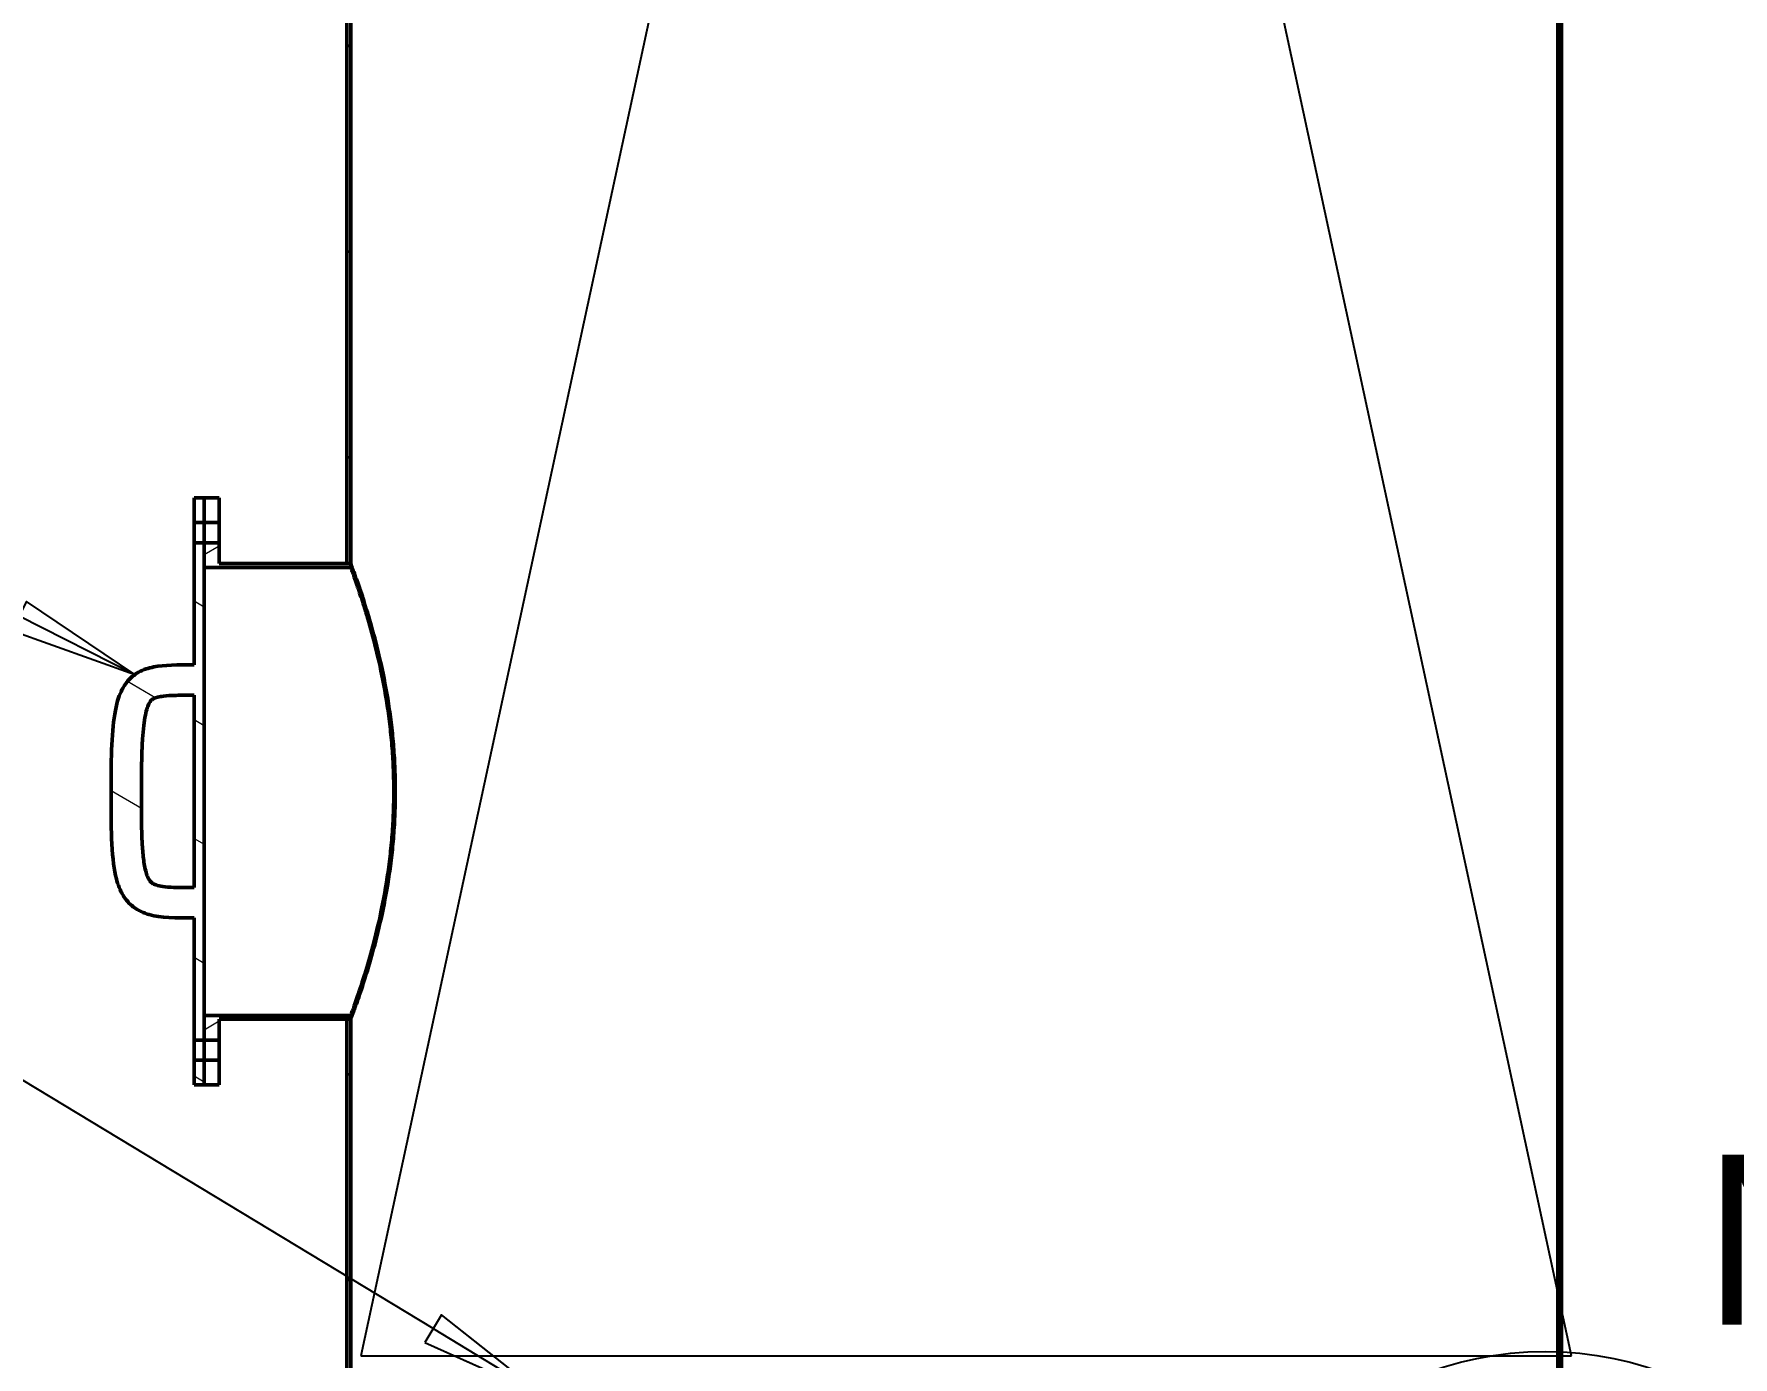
# Model space of a CAD drawing. Header units: millimetres. Extents: x 0 to 19008, y 0 to 13560.
# Drawn here: x 2721 to 4400, y 4161 to 5468 of the extents above; entities that cross this region are included whole.
import ezdxf

# ---------------------------------------------------------------- set-up
doc = ezdxf.new("R2010")
doc.units = ezdxf.units.MM
doc.header["$LTSCALE"] = 32
for name, color, linetype, lineweight in [('剖面线 (ISO)', 7, 'Continuous', 18), ('可见 (ISO)', 7, 'Continuous', 50), ('尺寸 (ISO)', 7, 'Continuous', 25), ('局部视图边界 (ISO)', 7, 'Continuous', 25), ('符号 (ISO)', 7, 'Continuous', 25), ('草图几何图元 (ISO)', 7, 'Continuous', 25)]:
    doc.layers.add(name, color=color, linetype=linetype, lineweight=lineweight)
doc.styles.add('标签文本 (ISO)', font='TAHOMA.TTF')
doc.styles.add('注释文本 (ISO)', font='TAHOMA.TTF')
doc.dimstyles.new('默认 (GB)', dxfattribs={"dimscale": 32, "dimtxt": 3.5, "dimasz": 4, "dimexe": 5, "dimexo": 0, "dimgap": 0.75, "dimtad": 1, "dimrnd": 1e-08, "dimdsep": 46, "dimtxsty": '注释文本 (ISO)', "dimblk": 'Filled-1', "dimcen": 0.09, "dimdle": 10, "dimclrd": 256, "dimclre": 256, "dimclrt": 256, "dimaunit": 1, "dimadec": 3, "dimazin": 2, "dimtfac": 1, "dimtmove": 0, "dimatfit": 3, "dimldrblk": 'Filled-1', "dimfxl": 1, "dimtolj": 1, "dimtzin": 0, "dimlwd": -1, "dimlwe": -1, "dimarcsym": 0})

# ---------------------------------------------------------------- blocks, each defined once
blk = doc.blocks.new('引出序号3')
at = {"layer": '符号 (ISO)'}
for p, q in [((67.513, 127.32), (57.013, 127.32)), ((86.321, 120.417), (67.513, 127.32)), ((86.493, 120.887), (86.149, 119.948)), ((90.076, 119.039), (86.493, 120.887)), ((86.321, 120.417), (90.076, 119.039)), ((86.149, 119.948), (90.076, 119.039))]:
    blk.add_line(p, q, dxfattribs=at)
at = {"layer": '符号 (ISO)', "flags": 128}
blk.add_lwpolyline([(86.149, 119.948), (90.076, 119.039), (86.493, 120.887), (86.149, 119.948)], dxfattribs=at)
at = {"layer": '符号 (ISO)'}
blk.add_solid([(86.149, 119.948), (90.076, 119.039), (86.493, 120.887), (86.149, 119.948)], dxfattribs=at)
at = {"layer": '符号 (ISO)', "insert": (62.263, 131.832), "char_height": 3.5, "attachment_point": 5, "style": '注释文本 (ISO)'}
blk.add_mtext('9', dxfattribs=at)
blk = doc.blocks.new('引出序号5')
at = {"layer": '符号 (ISO)'}
for p, q in [((62.845, 151.767), (52.345, 151.767)), ((97.363, 130.892), (62.845, 151.767)), ((97.621, 131.319), (97.104, 130.464)), ((100.785, 128.822), (97.621, 131.319)), ((97.363, 130.892), (100.785, 128.822)), ((97.104, 130.464), (100.785, 128.822))]:
    blk.add_line(p, q, dxfattribs=at)
at = {"layer": '符号 (ISO)', "flags": 128}
blk.add_lwpolyline([(97.104, 130.464), (100.785, 128.822), (97.621, 131.319), (97.104, 130.464)], dxfattribs=at)
at = {"layer": '符号 (ISO)'}
blk.add_solid([(97.104, 130.464), (100.785, 128.822), (97.621, 131.319), (97.104, 130.464)], dxfattribs=at)
at = {"layer": '符号 (ISO)', "insert": (57.595, 156.142), "char_height": 3.5, "attachment_point": 5, "style": '注释文本 (ISO)'}
blk.add_mtext('7', dxfattribs=at)
blk = doc.blocks.new('引出序号6')
at = {"layer": '符号 (ISO)'}
for p, q in [((64.112, 163.28), (53.612, 163.28)), ((84.588, 152.893), (64.112, 163.28)), ((84.814, 153.339), (84.361, 152.447)), ((88.155, 151.083), (84.814, 153.339)), ((84.588, 152.893), (88.155, 151.083)), ((84.361, 152.447), (88.155, 151.083))]:
    blk.add_line(p, q, dxfattribs=at)
at = {"layer": '符号 (ISO)', "flags": 128}
blk.add_lwpolyline([(84.361, 152.447), (88.155, 151.083), (84.814, 153.339), (84.361, 152.447)], dxfattribs=at)
at = {"layer": '符号 (ISO)'}
blk.add_solid([(84.361, 152.447), (88.155, 151.083), (84.814, 153.339), (84.361, 152.447)], dxfattribs=at)
at = {"layer": '符号 (ISO)', "insert": (58.862, 167.793), "char_height": 3.5, "attachment_point": 5, "style": '注释文本 (ISO)'}
blk.add_mtext('9', dxfattribs=at)
blk = doc.blocks.new('_DotSmall')
at = {"color": 0, "linetype": 'ByBlock', "const_width": 0.5}
blk.add_lwpolyline([(-0.0625, 0, 1), (0.0625, 0, 1)], format="xyb", close=True, dxfattribs=at)
blk = doc.blocks.new('*D42')
at = {"layer": 'Defpoints', "color": 0, "transparency": 16777216}
for p in [(4226.8, 10119.3), (5046.9, 10119.3), (4226.8, 4119.3)]:
    blk.add_point(p, dxfattribs=at)
at = {"layer": '尺寸 (ISO)', "transparency": 16777216}
for p, q in [((4226.8, 10119.3), (5206.9, 10119.3)), ((5046.9, 4119.3), (5046.9, 10119.3)), ((4226.8, 4119.3), (5206.9, 4119.3))]:
    blk.add_line(p, q, dxfattribs=at)
at = {"layer": '尺寸 (ISO)', "transparency": 16777216, "xscale": 128, "yscale": 128, "zscale": 128}
for p, rotation in [((5046.9, 10119.3), 90), ((5046.9, 4119.3), 270)]:
    blk.add_blockref('_DotSmall', p, dxfattribs=dict(at, rotation=rotation))
at = {"layer": '尺寸 (ISO)', "transparency": 16777216, "insert": (4906.3, 6957.7), "char_height": 112, "attachment_point": 1, "rotation": 90, "style": '注释文本 (ISO)'}
blk.add_mtext('\\A1;6000', dxfattribs=at)
blk = doc.blocks.new('Filled-1')
at = {"color": 0}
for p, q in [((0, 0), (-1, 0.125)), ((-1, 0.125), (-1, -0.125)), ((-1, 0), (0, 0)), ((-1, -0.125), (0, 0))]:
    blk.add_line(p, q, dxfattribs=at)
at = {"color": 0, "flags": 128}
blk.add_lwpolyline([(-1, -0.125), (0, 0), (-1, 0.125), (-1, -0.125)], dxfattribs=at)
at = {"color": 0}
blk.add_solid([(-1, -0.125), (0, 0), (-1, 0.125), (-1, -0.125)], dxfattribs=at)
blk = doc.blocks.new('*D46')
at = {"layer": 'Defpoints', "color": 0, "transparency": 16777216}
for p in [(3630.5, 12619.3), (4180.5, 873), (5394.1, 873)]:
    blk.add_point(p, dxfattribs=at)
at = {"layer": '尺寸 (ISO)', "transparency": 16777216}
for p, q in [((3630.5, 12619.3), (5554.1, 12619.3)), ((5394.1, 12491.3), (5394.1, 1001)), ((4180.5, 873), (5554.1, 873))]:
    blk.add_line(p, q, dxfattribs=at)
at = {"layer": '尺寸 (ISO)', "transparency": 16777216, "xscale": 128, "yscale": 128, "zscale": 128}
for p, rotation in [((5394.1, 12619.3), 90), ((5394.1, 873), 270)]:
    blk.add_blockref('Filled-1', p, dxfattribs=dict(at, rotation=rotation))
at = {"layer": '尺寸 (ISO)', "transparency": 16777216, "insert": (5253.5, 6547.5), "char_height": 112, "attachment_point": 1, "rotation": 90, "style": '注释文本 (ISO)'}
blk.add_mtext('\\A1;11750', dxfattribs=at)
blk = doc.blocks.new('二维局部视图3')
at = {"layer": '局部视图边界 (ISO)'}
blk.add_circle((131.702, 119.706), 10.482, dxfattribs=at)
at = {"layer": '局部视图边界 (ISO)', "insert": (136.566, 131.014), "char_height": 5.25, "attachment_point": 7, "style": '标签文本 (ISO)'}
blk.add_mtext('N', dxfattribs=at)

msp = doc.modelspace()

# ---------------------------------------------------------------- hatches: boundary and pattern name
at = {"layer": '剖面线 (ISO)'}
h = msp.add_hatch(dxfattribs=at)
h.set_pattern_fill('ANSI31', color=256, scale=812.8, angle=14.9999778, style=0)
h.set_pattern_definition([(60, (0, 0), (-87.9882, 50.8), [])])
h.paths.add_polyline_path([(3034.2394, 3294.2543), (3030.5394, 3294.2543), (3030.5394, 2219.2543), (3034.2394, 2219.2543)])
h.paths.add_polyline_path([(4230.5394, 3594.2543), (4226.8394, 3594.2543), (4226.8394, 2219.2543), (4230.5394, 2219.2543)])
h.paths.add_polyline_path([(3110.5394, 4119.2543), (3110.5394, 4129.2543), (3055.5394, 4129.2543), (3034.2394, 4129.2543), (3034.2394, 4494.2543), (3030.5394, 4494.2543), (3030.5394, 3744.2543), (3034.2394, 3744.2543), (3034.2394, 4119.2543)])
h.paths.add_polyline_path([(3110.5394, 11919.2543), (3110.5394, 11929.2543), (3055.5394, 11929.2543), (3034.2394, 11929.2543), (3034.2394, 12119.2543), (3030.5394, 12119.2543), (3030.5394, 10734.2543), (3034.2394, 10734.2543), (3034.2394, 11919.2543)])
h.paths.add_polyline_path([(4150.5394, 11929.2543), (4150.5394, 11919.2543), (4226.8394, 11919.2543), (4226.8394, 11142.9543), (4226.8394, 11142.7543), (4230.5394, 11142.7543), (4230.5394, 11142.9543), (4230.5394, 12119.2543), (4226.8394, 12119.2543), (4226.8394, 11929.2543), (4205.5394, 11929.2543)])
h.paths.add_polyline_path([(3034.2394, 10109.2543), (3110.5394, 10109.2543), (3110.5394, 10119.2543), (3055.5394, 10119.2543), (3034.2394, 10119.2543), (3034.2394, 10284.2543), (3030.5394, 10284.2543), (3030.5394, 4944.2543), (3034.2394, 4944.2543)])
h.paths.add_polyline_path([(4150.5394, 10109.2543), (4226.8394, 10109.2543), (4226.8394, 4129.2543), (4205.5394, 4129.2543), (4150.5394, 4129.2543), (4150.5394, 4119.2543), (4226.8394, 4119.2543), (4226.8394, 4044.2543), (4230.5394, 4044.2543), (4230.5394, 11095.5543), (4230.5394, 11095.7543), (4226.8394, 11095.7543), (4226.8394, 11095.5543), (4226.8394, 10119.2543), (4205.5394, 10119.2543), (4150.5394, 10119.2543)])
h = msp.add_hatch(dxfattribs=at)
h.set_pattern_fill('ANSI31', color=256, scale=812.8, angle=105.0002455, style=0)
h.set_pattern_definition([(150.0002, (0, 0), (-50.7996, -87.9884), [])])
edge = h.paths.add_edge_path()
edge.add_line((2889.4286, 4964.9043), (2879.4286, 4964.9043))
edge.add_line((2879.4286, 4964.9043), (2879.4286, 4844.2543))
edge.add_spline(control_points=[(2879.4286, 4844.2543), (2862.8414, 4844.2543), (2850.2445, 4844.2543), (2834.4677, 4841.2057), (2829.38, 4839.6034), (2820.0855, 4834.4615), (2816.1807, 4831.1495), (2809.2979, 4822.4395), (2806.7562, 4817.1784), (2799.8884, 4796.8157), (2798.0085, 4774.4281), (2797.464, 4733.4908), (2797.4956, 4713.2396), (2797.4963, 4696.4713), (2797.5061, 4680.8959), (2798.9858, 4652.5214), (2800.4434, 4641.6017), (2804.2208, 4627.2211), (2806.3164, 4621.5938), (2812.0698, 4612.1417), (2815.3667, 4608.3436), (2824.4213, 4601.3241), (2829.8573, 4599.0188), (2846.7777, 4594.2543), (2860.8982, 4594.2543), (2879.4286, 4594.2543)], knot_values=[-23.197416183, -23.197416183, -23.197416183, -23.197416183, -22.26422407, -22.26422407, -21.793559629, -21.793559629, -21.335140645, -21.335140645, -20.821914345, -20.821914345, -19.453796216, -19.453796216, -18.968722846, -18.968722846, -15.776498829, -15.776498829, -12.300362246, -12.300362246, -10.000973708, -10.000973708, -8.01742333, -8.01742333, -5.559145343, -5.559145343, 0, 0, 0, 0], degree=3, periodic=0)
edge.add_line((2879.4286, 4594.2543), (2879.4286, 4473.6043))
edge.add_line((2879.4286, 4473.6043), (2889.4286, 4473.6043))
edge.add_line((2889.4286, 4473.6043), (2889.4286, 4497.9543))
edge.add_line((2889.4286, 4497.9543), (2889.4286, 4940.5543))
edge.add_line((2889.4286, 4940.5543), (2889.4286, 4964.9043))
edge = h.paths.add_edge_path(flags=0)
edge.add_spline(control_points=[(2879.4286, 4624.2543), (2873.1147, 4624.2543), (2867.5822, 4624.2584), (2862.7894, 4624.3726), (2858.1539, 4624.483), (2854.2118, 4624.6986), (2850.9461, 4625.0502), (2847.7489, 4625.3945), (2845.2082, 4625.8695), (2843.2614, 4626.4112), (2841.3793, 4626.9349), (2840.0592, 4627.5061), (2839.0633, 4628.0736), (2838.1005, 4628.6223), (2837.4169, 4629.1633), (2836.7501, 4629.8514), (2836.1054, 4630.5166), (2835.4736, 4631.3401), (2834.8177, 4632.4782), (2834.1836, 4633.5785), (2833.5385, 4634.9719), (2832.9278, 4636.6711), (2831.7613, 4639.9171), (2830.7488, 4644.2784), (2829.9913, 4649.2919), (2829.2835, 4653.9764), (2828.7815, 4659.2183), (2828.4286, 4664.5506), (2828.0989, 4669.5331), (2827.8964, 4674.5815), (2827.7648, 4679.454), (2827.6419, 4684.0068), (2827.5806, 4688.409), (2827.5457, 4692.5914), (2827.513, 4696.4993), (2827.5033, 4700.2169), (2827.499, 4703.7727), (2827.4911, 4710.3376), (2827.4941, 4716.3249), (2827.4965, 4722.4978), (2827.4985, 4727.8705), (2827.5028, 4733.4164), (2827.5554, 4739.3899), (2827.6012, 4744.5891), (2827.6844, 4750.1083), (2827.8619, 4755.8776), (2828.0144, 4760.8384), (2828.2374, 4765.9815), (2828.578, 4771.1148), (2828.8749, 4775.5906), (2829.2624, 4780.0587), (2829.7694, 4784.2865), (2830.2114, 4787.9729), (2830.7448, 4791.4677), (2831.3749, 4794.5852), (2831.9243, 4797.3034), (2832.549, 4799.7332), (2833.2203, 4801.7688), (2833.8056, 4803.5437), (2834.4248, 4805.0144), (2835.0281, 4806.1674), (2835.5606, 4807.1851), (2836.0748, 4807.9541), (2836.5639, 4808.5555), (2836.9896, 4809.0789), (2837.395, 4809.481), (2837.8512, 4809.8507), (2838.2482, 4810.1724), (2838.6876, 4810.472), (2839.2514, 4810.7795), (2840.2211, 4811.3084), (2841.5835, 4811.8665), (2843.6229, 4812.3725), (2845.1399, 4812.749), (2847.0218, 4813.0892), (2849.2993, 4813.3613), (2852.6467, 4813.7613), (2856.8424, 4814.0086), (2861.9282, 4814.1307), (2866.8913, 4814.2498), (2872.7001, 4814.2543), (2879.4286, 4814.2543)], knot_values=[1, 1, 1, 1, 1.032805, 1.032805, 1.032805, 1.064533832, 1.064533832, 1.064533832, 1.095596634, 1.095596634, 1.095596634, 1.125627975, 1.125627975, 1.125627975, 1.154662104, 1.154662104, 1.154662104, 1.182732134, 1.182732134, 1.182732134, 1.20987008, 1.20987008, 1.20987008, 1.261710504, 1.261710504, 1.261710504, 1.310149678, 1.310149678, 1.310149678, 1.355410758, 1.355410758, 1.355410758, 1.397702258, 1.397702258, 1.397702258, 1.437219013, 1.437219013, 1.437219013, 1.510176009, 1.510176009, 1.510176009, 1.573675111, 1.573675111, 1.573675111, 1.628942406, 1.628942406, 1.628942406, 1.676464586, 1.676464586, 1.676464586, 1.717900493, 1.717900493, 1.717900493, 1.75402961, 1.75402961, 1.75402961, 1.78553159, 1.78553159, 1.78553159, 1.812999041, 1.812999041, 1.812999041, 1.837241204, 1.837241204, 1.837241204, 1.858340695, 1.858340695, 1.858340695, 1.876704922, 1.876704922, 1.876704922, 1.908286277, 1.908286277, 1.908286277, 1.931778242, 1.931778242, 1.931778242, 1.966305764, 1.966305764, 1.966305764, 2, 2, 2, 2], degree=3, periodic=0)
edge.add_line((2879.4286, 4814.2543), (2879.4286, 4624.2543))
h.paths.add_polyline_path([(2879.4286, 4429.2543), (2889.4286, 4429.2543), (2889.4286, 4453.6043), (2879.4286, 4453.6043)])
h.paths.add_polyline_path([(2889.4286, 5009.2543), (2879.4286, 5009.2543), (2879.4286, 4984.9043), (2889.4286, 4984.9043)])
h = msp.add_hatch(dxfattribs=at)
h.set_pattern_fill('ANSI31', color=256, scale=812.8, angle=-14.9999778, style=0)
h.set_pattern_definition([(30, (0, 0), (-50.8, 87.9882), [])])
h.paths.add_polyline_path([(2889.4286, 4473.6043), (2904.4286, 4473.6043), (2904.4286, 4494.2543), (3030.5394, 4494.2543), (3034.2394, 4494.2543), (3034.2394, 4497.9543), (2889.4286, 4497.9543)])
h.paths.add_polyline_path([(2904.4286, 4964.9043), (2889.4286, 4964.9043), (2889.4286, 4940.5543), (3034.2394, 4940.5543), (3034.2394, 4944.2543), (3030.5394, 4944.2543), (2904.4286, 4944.2543)])
h.paths.add_polyline_path([(2889.4286, 4429.2543), (2904.4286, 4429.2543), (2904.4286, 4453.6043), (2889.4286, 4453.6043)])
h.paths.add_polyline_path([(2904.4286, 5009.2543), (2889.4286, 5009.2543), (2889.4286, 4984.9043), (2904.4286, 4984.9043)])

# ---------------------------------------------------------------- linework, layer by layer
at = {"layer": '可见 (ISO)'}
for p, q in [((4230.5394, 4044.2543), (4230.5394, 11095.7543)), ((3030.5394, 10284.2543), (3030.5394, 4944.2543)), ((3034.2394, 4944.2543), (3034.2394, 10109.2543)), ((4226.8394, 10109.2543), (4226.8394, 4129.2543)), ((2889.4286, 5009.2543), (2879.4286, 5009.2543)), ((2879.4286, 5009.2543), (2879.4286, 4984.9043)), ((2904.4286, 5009.2543), (2889.4286, 5009.2543)), ((2889.4286, 5009.2543), (2889.4286, 4984.9043)), ((2889.4286, 4984.9043), (2889.4286, 5009.2543)), ((2904.4286, 4984.9043), (2904.4286, 5009.2543)), ((2879.4286, 4984.9043), (2889.4286, 4984.9043)), ((2879.4286, 4964.9043), (2879.4286, 4984.9043)), ((2889.4286, 4984.9043), (2904.4286, 4984.9043)), ((2889.4286, 4964.9043), (2889.4286, 4984.9043)), ((2889.4286, 4984.9043), (2889.4286, 4964.9043)), ((2904.4286, 4984.9043), (2904.4286, 4964.9043)), ((2889.4286, 4964.9043), (2879.4286, 4964.9043)), ((2879.4286, 4964.9043), (2879.4286, 4844.2543)), ((2904.4286, 4964.9043), (2889.4286, 4964.9043)), ((2889.4286, 4964.9043), (2889.4286, 4940.5543)), ((2889.4286, 4473.6043), (2889.4286, 4964.9043)), ((2904.4286, 4944.2543), (2904.4286, 4964.9043)), ((2889.4286, 4940.5543), (3034.2394, 4940.5543)), ((3034.2394, 4944.2543), (2904.4286, 4944.2543)), ((3030.5394, 4944.2543), (3034.2394, 4944.2543)), ((3034.2394, 4940.5543), (3034.2394, 4944.2543)), ((2879.4286, 4814.2543), (2879.4286, 4624.2543)), ((2879.4286, 4594.2543), (2879.4286, 4473.6043)), ((3034.2394, 4497.9543), (2889.4286, 4497.9543)), ((2889.4286, 4497.9543), (2889.4286, 4473.6043)), ((2904.4286, 4473.6043), (2904.4286, 4494.2543)), ((2904.4286, 4494.2543), (3034.2394, 4494.2543)), ((3034.2394, 4494.2543), (3030.5394, 4494.2543)), ((3030.5394, 4494.2543), (3030.5394, 3744.2543)), ((3034.2394, 4494.2543), (3034.2394, 4497.9543)), ((3034.2394, 4129.2543), (3034.2394, 4494.2543)), ((2879.4286, 4473.6043), (2889.4286, 4473.6043)), ((2879.4286, 4453.6043), (2879.4286, 4473.6043)), ((2889.4286, 4473.6043), (2904.4286, 4473.6043)), ((2889.4286, 4453.6043), (2889.4286, 4473.6043)), ((2889.4286, 4473.6043), (2889.4286, 4453.6043)), ((2904.4286, 4473.6043), (2904.4286, 4453.6043)), ((2889.4286, 4453.6043), (2879.4286, 4453.6043)), ((2879.4286, 4453.6043), (2879.4286, 4429.2543)), ((2904.4286, 4453.6043), (2889.4286, 4453.6043)), ((2889.4286, 4453.6043), (2889.4286, 4429.2543)), ((2889.4286, 4429.2543), (2889.4286, 4453.6043)), ((2904.4286, 4429.2543), (2904.4286, 4453.6043)), ((2879.4286, 4429.2543), (2889.4286, 4429.2543)), ((2889.4286, 4429.2543), (2904.4286, 4429.2543))]:
    msp.add_line(p, q, dxfattribs=at)
for points, knots in [([(3034.2394, 4944.2543), (3034.2394, 4944.2543), (3034.3684, 4943.9132), (3034.8986, 4942.5025), (3035.2998, 4941.4329), (3036.3695, 4938.551), (3037.038, 4936.7385), (3038.6189, 4932.3864), (3039.5313, 4929.8467), (3042.5747, 4921.2021), (3045.0203, 4914.0487), (3050.292, 4897.5778), (3053.1135, 4888.259), (3058.6004, 4868.4398), (3061.4644, 4857.2383), (3066.889, 4832.8104), (3069.4441, 4819.5839), (3072.6552, 4798.833), (3073.6238, 4791.7593), (3075.3087, 4777.4194), (3076.0248, 4770.1531), (3077.1735, 4755.5593), (3077.6061, 4748.2308), (3078.1783, 4733.6498), (3078.3178, 4726.3972), (3078.3178, 4719.2543)], [102.818448079, 102.818448079, 102.818448079, 102.818448079, 104.959656514, 104.959656514, 107.10086495, 107.10086495, 109.242073385, 109.242073385, 111.38328182, 111.38328182, 115.665698691, 115.665698691, 119.948115562, 119.948115562, 124.233902698, 124.233902698, 128.519689834, 128.519689834, 130.662583401, 130.662583401, 132.805476969, 132.805476969, 134.948370537, 134.948370537, 137.091264105, 137.091264105, 137.091264105, 137.091264105]), ([(3034.2394, 4944.2543), (3034.2394, 4944.2543), (3034.3684, 4943.9132), (3034.8986, 4942.5025), (3035.2998, 4941.4329), (3036.3695, 4938.551), (3037.038, 4936.7385), (3038.6189, 4932.3864), (3039.5313, 4929.8467), (3041.3722, 4924.6177), (3042.2669, 4922.0417), (3043.2161, 4919.2543)], [34.272816026, 34.272816026, 34.272816026, 34.272816026, 36.414024462, 36.414024462, 38.555232897, 38.555232897, 40.696441333, 40.696441333, 42.837649768, 42.837649768, 44.582039278, 44.582039278, 44.582039278, 44.582039278]), ([(3041.812, 4919.2543), (3041.2994, 4920.7633), (3040.8069, 4922.1979), (3039.3562, 4926.3887), (3038.474, 4928.8861), (3036.9453, 4933.1655), (3036.2989, 4934.9475), (3035.2646, 4937.7808), (3034.8767, 4938.8323), (3034.3641, 4940.2191), (3034.2394, 4940.5543), (3034.2394, 4940.5543)], [91.660063468, 91.660063468, 91.660063468, 91.660063468, 92.668245685, 92.668245685, 94.773500557, 94.773500557, 96.878755429, 96.878755429, 98.9840103, 98.9840103, 101.089265172, 101.089265172, 101.089265172, 101.089265172]), ([(3043.2161, 4919.2543), (3044.5972, 4915.1986), (3046.094, 4910.6941), (3050.292, 4897.5778), (3053.1135, 4888.259), (3058.6004, 4868.4398), (3061.4644, 4857.2383), (3066.889, 4832.8104), (3069.4441, 4819.5839), (3072.6552, 4798.833), (3073.6238, 4791.7593), (3075.3087, 4777.4194), (3076.0248, 4770.1531), (3077.1735, 4755.5593), (3077.6061, 4748.2308), (3078.1783, 4733.6498), (3078.3178, 4726.3972), (3078.3178, 4712.1113), (3078.1783, 4704.8588), (3077.6061, 4690.2778), (3077.1735, 4682.9493), (3076.0248, 4668.3554), (3075.3087, 4661.0892), (3073.6238, 4646.7492), (3072.6552, 4639.6755), (3069.4441, 4618.9246), (3066.889, 4605.6981), (3061.4644, 4581.2703), (3058.6004, 4570.0688), (3053.1135, 4550.2495), (3050.292, 4540.9308), (3045.0203, 4524.4598), (3042.5747, 4517.3064), (3039.5313, 4508.6618), (3038.6189, 4506.1221), (3037.038, 4501.77), (3036.3695, 4499.9576), (3035.2998, 4497.0756), (3034.8986, 4496.006), (3034.3684, 4494.5953), (3034.2394, 4494.2543), (3034.2394, 4494.2543)], [-92.509224824, -92.509224824, -92.509224824, -92.509224824, -89.971197466, -89.971197466, -85.688780595, -85.688780595, -81.402993459, -81.402993459, -77.117206324, -77.117206324, -74.974312756, -74.974312756, -72.831419188, -72.831419188, -70.68852562, -70.68852562, -68.545632052, -68.545632052, -66.402738485, -66.402738485, -64.259844917, -64.259844917, -62.116951349, -62.116951349, -59.974057781, -59.974057781, -55.688270646, -55.688270646, -51.40248351, -51.40248351, -47.120066639, -47.120066639, -42.837649768, -42.837649768, -40.696441333, -40.696441333, -38.555232897, -38.555232897, -36.414024462, -36.414024462, -34.272816026, -34.272816026, -34.272816026, -34.272816026]), ([(3034.2394, 4497.9543), (3034.2394, 4497.9543), (3034.3641, 4498.2894), (3034.8767, 4499.6762), (3035.2646, 4500.7277), (3036.2989, 4503.5611), (3036.9453, 4505.343), (3038.474, 4509.6224), (3039.3562, 4512.1198), (3042.299, 4520.6211), (3044.6636, 4527.6567), (3049.7602, 4543.8585), (3052.4876, 4553.0258), (3057.7903, 4572.5244), (3060.5573, 4583.5444), (3065.7965, 4607.5755), (3068.2634, 4620.5867), (3071.3625, 4640.9978), (3072.2971, 4647.9554), (3073.9227, 4662.0591), (3074.6134, 4669.2053), (3075.7214, 4683.557), (3076.1385, 4690.7634), (3076.6902, 4705.1008), (3076.8247, 4712.2316), (3076.8247, 4726.2769), (3076.6902, 4733.4078), (3076.1385, 4747.7451), (3075.7214, 4754.9516), (3074.6134, 4769.3033), (3073.9227, 4776.4495), (3072.2971, 4790.5532), (3071.3625, 4797.5107), (3068.2634, 4817.9218), (3065.7965, 4830.933), (3060.5573, 4854.9641), (3057.7903, 4865.9841), (3052.4876, 4885.4827), (3049.7602, 4894.6501), (3045.2738, 4908.9121), (3043.4403, 4914.4611), (3041.812, 4919.2543)], [33.696421724, 33.696421724, 33.696421724, 33.696421724, 35.801676596, 35.801676596, 37.906931468, 37.906931468, 40.012186339, 40.012186339, 42.117441211, 42.117441211, 46.327950955, 46.327950955, 50.538460698, 50.538460698, 54.752056386, 54.752056386, 58.965652073, 58.965652073, 61.072449917, 61.072449917, 63.179247761, 63.179247761, 65.286045604, 65.286045604, 67.392843448, 67.392843448, 69.499641292, 69.499641292, 71.606439136, 71.606439136, 73.713236979, 73.713236979, 75.820034823, 75.820034823, 80.033630511, 80.033630511, 84.247226198, 84.247226198, 88.457735942, 88.457735942, 91.660063468, 91.660063468, 91.660063468, 91.660063468]), ([(2879.4286, 4844.2543), (2862.8414, 4844.2543), (2850.2445, 4844.2543), (2834.4677, 4841.2057), (2829.38, 4839.6034), (2820.0855, 4834.4615), (2816.1807, 4831.1495), (2809.2979, 4822.4395), (2806.7562, 4817.1784), (2799.8884, 4796.8157), (2798.0085, 4774.4281), (2797.464, 4733.4908), (2797.4956, 4713.2396), (2797.4963, 4696.4713), (2797.5061, 4680.8959), (2798.9858, 4652.5214), (2800.4434, 4641.6017), (2804.2208, 4627.2211), (2806.3164, 4621.5938), (2812.0698, 4612.1417), (2815.3667, 4608.3436), (2824.4213, 4601.3241), (2829.8573, 4599.0188), (2846.7777, 4594.2543), (2860.8982, 4594.2543), (2879.4286, 4594.2543)], [-23.197416183, -23.197416183, -23.197416183, -23.197416183, -22.26422407, -22.26422407, -21.793559629, -21.793559629, -21.335140645, -21.335140645, -20.821914345, -20.821914345, -19.453796216, -19.453796216, -18.968722846, -18.968722846, -15.776498829, -15.776498829, -12.300362246, -12.300362246, -10.000973708, -10.000973708, -8.01742333, -8.01742333, -5.559145343, -5.559145343, 0, 0, 0, 0]), ([(2879.4286, 4624.2543), (2873.1147, 4624.2543), (2867.5822, 4624.2584), (2862.7894, 4624.3726), (2858.1539, 4624.483), (2854.2118, 4624.6986), (2850.9461, 4625.0502), (2847.7489, 4625.3945), (2845.2082, 4625.8695), (2843.2614, 4626.4112), (2841.3793, 4626.9349), (2840.0592, 4627.5061), (2839.0633, 4628.0736), (2838.1005, 4628.6223), (2837.4169, 4629.1633), (2836.7501, 4629.8514), (2836.1054, 4630.5166), (2835.4736, 4631.3401), (2834.8177, 4632.4782), (2834.1836, 4633.5785), (2833.5385, 4634.9719), (2832.9278, 4636.6711), (2831.7613, 4639.9171), (2830.7488, 4644.2784), (2829.9913, 4649.2919), (2829.2835, 4653.9764), (2828.7815, 4659.2183), (2828.4286, 4664.5506), (2828.0989, 4669.5331), (2827.8964, 4674.5815), (2827.7648, 4679.454), (2827.6419, 4684.0068), (2827.5806, 4688.409), (2827.5457, 4692.5914), (2827.513, 4696.4993), (2827.5033, 4700.2169), (2827.499, 4703.7727), (2827.4911, 4710.3376), (2827.4941, 4716.3249), (2827.4965, 4722.4978), (2827.4985, 4727.8705), (2827.5028, 4733.4164), (2827.5554, 4739.3899), (2827.6012, 4744.5891), (2827.6844, 4750.1083), (2827.8619, 4755.8776), (2828.0144, 4760.8384), (2828.2374, 4765.9815), (2828.578, 4771.1148), (2828.8749, 4775.5906), (2829.2624, 4780.0587), (2829.7694, 4784.2865), (2830.2114, 4787.9729), (2830.7448, 4791.4677), (2831.3749, 4794.5852), (2831.9243, 4797.3034), (2832.549, 4799.7332), (2833.2203, 4801.7688), (2833.8056, 4803.5437), (2834.4248, 4805.0144), (2835.0281, 4806.1674), (2835.5606, 4807.1851), (2836.0748, 4807.9541), (2836.5639, 4808.5555), (2836.9896, 4809.0789), (2837.395, 4809.481), (2837.8512, 4809.8507), (2838.2482, 4810.1724), (2838.6876, 4810.472), (2839.2514, 4810.7795), (2840.2211, 4811.3084), (2841.5835, 4811.8665), (2843.6229, 4812.3725), (2845.1399, 4812.749), (2847.0218, 4813.0892), (2849.2993, 4813.3613), (2852.6467, 4813.7613), (2856.8424, 4814.0086), (2861.9282, 4814.1307), (2866.8913, 4814.2498), (2872.7001, 4814.2543), (2879.4286, 4814.2543)], [1, 1, 1, 1, 1.032805, 1.032805, 1.032805, 1.064533832, 1.064533832, 1.064533832, 1.095596634, 1.095596634, 1.095596634, 1.125627975, 1.125627975, 1.125627975, 1.154662104, 1.154662104, 1.154662104, 1.182732134, 1.182732134, 1.182732134, 1.20987008, 1.20987008, 1.20987008, 1.261710504, 1.261710504, 1.261710504, 1.310149678, 1.310149678, 1.310149678, 1.355410758, 1.355410758, 1.355410758, 1.397702258, 1.397702258, 1.397702258, 1.437219013, 1.437219013, 1.437219013, 1.510176009, 1.510176009, 1.510176009, 1.573675111, 1.573675111, 1.573675111, 1.628942406, 1.628942406, 1.628942406, 1.676464586, 1.676464586, 1.676464586, 1.717900493, 1.717900493, 1.717900493, 1.75402961, 1.75402961, 1.75402961, 1.78553159, 1.78553159, 1.78553159, 1.812999041, 1.812999041, 1.812999041, 1.837241204, 1.837241204, 1.837241204, 1.858340695, 1.858340695, 1.858340695, 1.876704922, 1.876704922, 1.876704922, 1.908286277, 1.908286277, 1.908286277, 1.931778242, 1.931778242, 1.931778242, 1.966305764, 1.966305764, 1.966305764, 2, 2, 2, 2]), ([(3078.3178, 4719.2543), (3078.3178, 4712.1113), (3078.1783, 4704.8588), (3077.6061, 4690.2778), (3077.1735, 4682.9493), (3076.0248, 4668.3554), (3075.3087, 4661.0892), (3073.6238, 4646.7492), (3072.6552, 4639.6755), (3069.4441, 4618.9246), (3066.889, 4605.6981), (3061.4644, 4581.2703), (3058.6004, 4570.0688), (3053.1135, 4550.2495), (3050.292, 4540.9308), (3045.0203, 4524.4598), (3042.5747, 4517.3064), (3039.5313, 4508.6618), (3038.6189, 4506.1221), (3037.038, 4501.77), (3036.3695, 4499.9576), (3035.2998, 4497.0756), (3034.8986, 4496.006), (3034.3684, 4494.5953), (3034.2394, 4494.2543), (3034.2394, 4494.2543)], [0, 0, 0, 0, 2.142893568, 2.142893568, 4.285787136, 4.285787136, 6.428680703, 6.428680703, 8.571574271, 8.571574271, 12.857361407, 12.857361407, 17.143148542, 17.143148542, 21.425565413, 21.425565413, 25.707982284, 25.707982284, 27.84919072, 27.84919072, 29.990399155, 29.990399155, 32.131607591, 32.131607591, 34.272816026, 34.272816026, 34.272816026, 34.272816026])]:
    msp.add_open_spline(points, degree=3, knots=knots, dxfattribs=at)
at = {"layer": '草图几何图元 (ISO)'}
for p, q in [((4240.5394, 9709.6713), (3044.2394, 4161.7543)), ((4240.5394, 4161.7543), (3044.2394, 9709.6713)), ((3044.2394, 4161.7543), (4240.5394, 4161.7543))]:
    msp.add_line(p, q, dxfattribs=at)

# ---------------------------------------------------------------- block references
at = {"layer": '局部视图边界 (ISO)', "xscale": 32, "yscale": 32, "zscale": 32}
msp.add_blockref('二维局部视图3', (0, 0), dxfattribs=at)
at = {"layer": '符号 (ISO)', "xscale": 32, "yscale": 32, "zscale": 32}
for name in ['引出序号6', '引出序号5', '引出序号3']:
    msp.add_blockref(name, (0, 0), dxfattribs=at)

# ---------------------------------------------------------------- dimensions: what is measured, and where the dimension line sits
at = {"layer": '尺寸 (ISO)'}
for base, p1, p2, override, picture, middle in [((5394.1026, 873.0043), (3630.5394, 12619.2543), (4180.5394, 873.0043), {"dimgap": 0.75, "dimdec": 2, "dimlfac": 1.000319, "dimtol": 0, "dimlim": 0, "dimtp": 0, "dimtm": 0, "dimtdec": 2, "dimtofl": 0, "dimatfit": 1}, '*D46', (5394.1026, 6746.1293)), ((5046.8667, 10119.2543), (4226.8394, 4119.2543), (4226.8394, 10119.2543), {"dimgap": 0.75, "dimdec": 2, "dimblk1": 'DotSmall', "dimblk2": 'DotSmall', "dimsah": 1, "dimdle": 0, "dimtol": 0, "dimlim": 0, "dimtp": 0, "dimtm": 0, "dimtdec": 2, "dimtofl": 0, "dimatfit": 1}, '*D42', (5046.8667, 7119.5743))]:
    dim = msp.add_linear_dim(base=base, p1=p1, p2=p2, angle=90, dimstyle='默认 (GB)', override=override, dxfattribs=at)
    dim.commit()
    dim.dimension.update_dxf_attribs({"geometry": picture, "text_midpoint": middle, "dimtype": 160})

doc.saveas('drawing.dxf')
